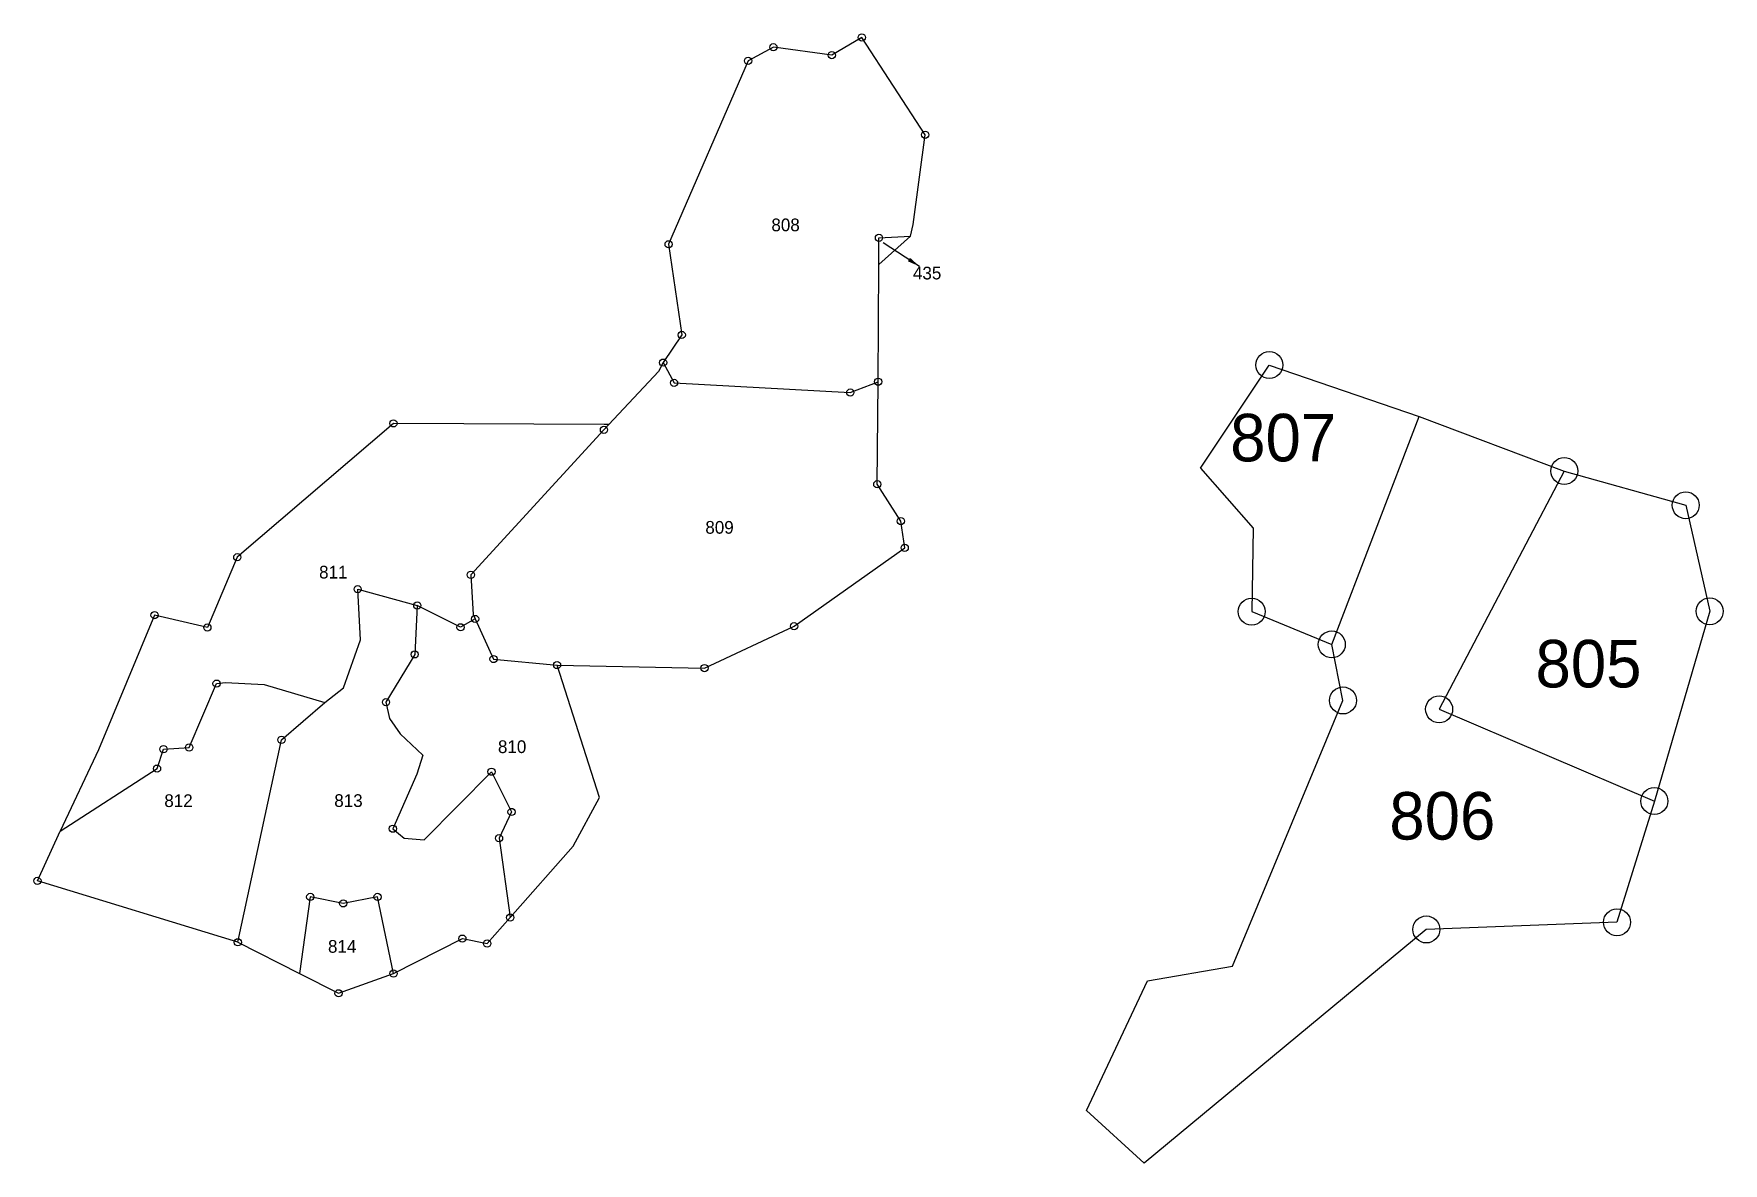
# Model space of a CAD drawing. Header units: metres. Extents: x 257001 to 263849, y 2203477 to 2206997.
# Drawn here: x 261727.5 to 261930.6, y 2206722.9 to 2206858.7 of the extents above; entities that cross this region are included whole.
import ezdxf

# ---------------------------------------------------------------- set-up
doc = ezdxf.new("R2010")
doc.units = ezdxf.units.M
doc.header["$MEASUREMENT"] = 0
for name, color, linetype in [('OFF', 1, 'Continuous'), ('POLY_PARCEL', 6, 'Continuous'), ('SYM_ARROW', 1, 'Continuous'), ('SYM_STONE', 1, 'Continuous'), ('TEXT_PARCEL', 7, 'Continuous')]:
    doc.layers.add(name, color=color, linetype=linetype)
doc.styles.get("Standard").update_dxf_attribs({"font": 'simplex.shx'})
doc.styles.add('TEXT_MAP', font='KRDEV050.TTF', dxfattribs={"height": 1.8})
doc.dimstyles.get("Standard").update_dxf_attribs({"dimtxt": 0.18, "dimasz": 0.18, "dimexe": 0.18, "dimexo": 0.0625, "dimgap": 0.09, "dimtad": 0, "dimtih": 1, "dimtoh": 1, "dimdec": 4, "dimzin": 0, "dimdsep": 46, "dimtxsty": 'Standard', "dimcen": 0.09, "dimadec": 0, "dimazin": 0, "dimtfac": 1, "dimtdec": 4, "dimtofl": 0, "dimtmove": 0, "dimatfit": 3, "dimfxl": 1, "dimtolj": 1, "dimtzin": 0, "dimarcsym": 0})

# ---------------------------------------------------------------- blocks, each defined once
blk = doc.blocks.new('STONE')
at = {"layer": 'SYM_STONE'}
blk.add_circle((0, 0), 0.511, dxfattribs=at)
blk = doc.blocks.new('T4F')
at = {"layer": 'POLY_PARCEL'}
for points in [[(582.962, 207.071), (585.572, 210.983), (591.254, 209.033)], [(587.939, 200.399), (591.254, 209.033)], [(591.254, 209.033), (596.744, 206.968)], [(582.962, 207.071), (584.965, 204.797), (584.904, 201.643), (587.939, 200.399)], [(596.744, 206.968), (592.005, 197.943), (600.158, 194.465)], [(596.744, 206.968), (601.347, 205.672), (602.254, 201.655), (600.158, 194.465)], [(600.158, 194.465), (598.741, 189.876), (591.519, 189.603), (580.838, 180.748), (578.653, 182.75), (580.959, 187.663), (584.176, 188.209), (588.363, 198.277), (587.939, 200.399)]]:
    blk.add_lwpolyline(points, dxfattribs=at)
at = {"layer": 'SYM_STONE'}
for p in [(585.572, 210.983), (596.744, 206.968), (601.347, 205.672), (584.904, 201.643), (602.254, 201.655), (587.939, 200.399), (588.363, 198.277), (592.005, 197.943), (600.158, 194.465), (591.519, 189.603), (598.741, 189.876)]:
    blk.add_blockref('STONE', p, dxfattribs=at)
at = {"layer": 'TEXT_PARCEL', "style": 'TEXT_MAP'}
for s, p in [('807', (584.09, 207.333)), ('805', (595.655, 198.771)), ('806', (590.118, 193.007))]:
    blk.add_text(s, height=1.8, dxfattribs=at).set_placement(p)
blk = doc.blocks.new('TEXTARROW')
blk.add_leader([(0, 0), (8.64, 0)], dimstyle='Standard', override={"dimtxt": 2.5, "dimasz": 2.5, "dimexe": 1.25, "dimexo": 0.625, "dimgap": 0.625, "dimtad": 1, "dimtih": 0, "dimtoh": 0, "dimzin": 8, "dimcen": 2.5, "dimtofl": 1})
blk = doc.blocks.new('FSS')
at = {"layer": 'OFF'}
blk.add_lwpolyline([(579.43, 201.72), (579.84, 203.37)], dxfattribs=at)
at = {"layer": 'POLY_PARCEL'}
for points in [[(579.84, 203.37), (581.52, 216.09), (572.55, 229.87), (568.3, 227.37), (560.03, 228.48), (556.45, 226.56), (545.2, 200.58), (547.06, 187.75), (544.42, 183.83)], [(579.43, 201.72), (574.96, 197.73)], [(574.96, 197.73), (574.98, 201.49), (574.98, 201.49), (579.43, 201.72)], [(574.86, 181.13), (574.96, 197.73)], [(544.42, 183.83), (543.79, 182.56), (536.74, 175.07)], [(544.42, 183.83), (545.97, 180.96), (570.92, 179.59), (574.86, 181.13)], [(529.4, 141.02), (550.28, 140.59), (562.96, 146.51), (578.62, 157.61), (578.08, 161.4), (574.74, 166.61), (574.86, 181.13)], [(536.74, 175.07), (536.06, 175.07), (506.24, 175.23), (484.14, 156.28), (479.9, 146.33), (472.43, 148.09), (464.48, 129.01), (459.06, 117.5)], [(536.74, 175.07), (536.05, 174.32), (517.2, 153.79), (517.51, 148.18), (517.8, 147.54)], [(496.51, 135.72), (499.18, 137.78), (501.6, 144.61), (501.18, 151.76), (509.62, 149.45)], [(509.62, 149.45), (509.25, 142.53), (505.19, 135.77), (505.67, 133.47), (507.19, 131.28), (510.41, 128.25), (509.56, 125.58), (506.16, 117.85), (507.74, 116.52), (510.59, 116.27), (520.12, 125.92), (522.97, 120.22), (521.19, 116.5), (522.77, 105.27)], [(517.8, 147.54), (515.75, 146.36), (509.62, 149.45)], [(517.8, 147.54), (520.42, 141.87), (529.4, 141.02)], [(522.77, 105.27), (531.71, 115.36), (535.41, 122.25), (529.4, 141.02)], [(459.06, 117.5), (472.78, 126.35), (472.78, 126.35), (473.69, 129.11), (477.33, 129.35), (481.21, 138.39), (482.49, 138.57), (487.95, 138.27), (496.51, 135.72)], [(484.22, 101.77), (490.4, 130.43), (496.51, 135.72)], [(484.22, 101.77), (455.84, 110.46), (459.06, 117.5)], [(506.25, 97.34), (504, 108.19), (499.14, 107.28), (494.47, 108.19), (492.96, 97.34)], [(506.25, 97.34), (516, 102.29), (519.51, 101.6), (522.77, 105.27)], [(484.22, 101.77), (492.96, 97.34)], [(492.96, 97.34), (498.48, 94.55), (506.25, 97.34)]]:
    blk.add_lwpolyline(points, dxfattribs=at)
at = {"layer": 'SYM_ARROW', "xscale": 0.7104677246297434, "yscale": 0.7104677246297434, "zscale": 0.7104677246297434, "rotation": 147.1113004739191}
blk.add_blockref('TEXTARROW', (580.71, 197.46), dxfattribs=at)
at = {"layer": 'SYM_STONE'}
for p in [(572.55, 229.87), (560.03, 228.48), (568.3, 227.37), (556.45, 226.56), (581.52, 216.09), (545.2, 200.58), (574.98, 201.49), (547.06, 187.75), (544.42, 183.83), (545.97, 180.96), (570.92, 179.59), (574.86, 181.13), (506.24, 175.23), (536.05, 174.32), (574.74, 166.61), (578.08, 161.4), (578.62, 157.61), (484.14, 156.28), (517.2, 153.79), (501.18, 151.76), (472.43, 148.09), (509.62, 149.45), (479.9, 146.33), (515.75, 146.36), (517.8, 147.54), (562.96, 146.51), (509.25, 142.53), (520.42, 141.87), (529.4, 141.02), (481.21, 138.39), (550.28, 140.59), (505.19, 135.77), (473.69, 129.11), (477.33, 129.35), (490.4, 130.43), (472.78, 126.35), (520.12, 125.92), (522.97, 120.22), (506.16, 117.85), (521.19, 116.5), (455.84, 110.46), (494.47, 108.19), (499.14, 107.28), (504, 108.19), (522.77, 105.27), (484.22, 101.77), (516, 102.29), (519.51, 101.6), (506.25, 97.34), (498.48, 94.55)]:
    blk.add_blockref('STONE', p, dxfattribs=at)
at = {"layer": 'TEXT_PARCEL', "style": 'TEXT_MAP'}
for s, p in [('808', (559.75, 202.43)), ('435', (579.79, 195.61)), ('809', (550.4, 159.61)), ('811', (495.72, 153.27)), ('810', (521.04, 128.56)), ('812', (473.81, 120.92)), ('813', (497.87, 120.93)), ('814', (496.98, 100.29))]:
    blk.add_text(s, height=1.8, dxfattribs=at).set_placement(p)

msp = doc.modelspace()

# ---------------------------------------------------------------- block references
for name, p, xscale, yscale, zscale in [('FSS', (261340.76, 2206663.04), 0.8493312834739789, 0.8493312834739789, 0.8493312834739789), ('T4F', (260017.25, 2206149.16), 3.174314782980999, 3.174314782980999, 3.174314782980999)]:
    msp.add_blockref(name, p, dxfattribs=dict(xscale=xscale, yscale=yscale, zscale=zscale))

doc.saveas('drawing.dxf')
